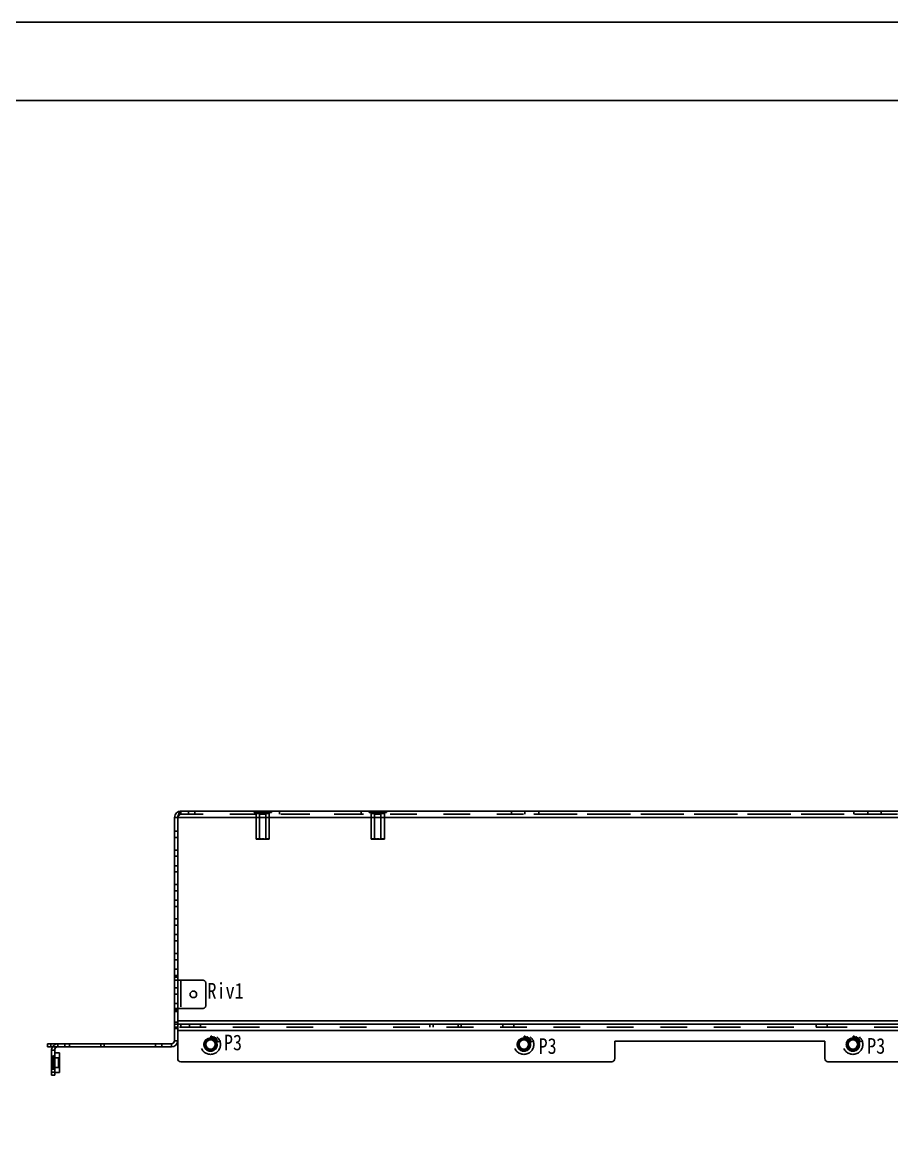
# Model space of a CAD drawing. Header units: millimetres. Extents: x 0 to 8948, y -1340 to 1100.
# Drawn here: x 2019.4 to 2296.9, y 744.9 to 1100 of the extents above; entities that cross this region are included whole.
import ezdxf

# ---------------------------------------------------------------- set-up
doc = ezdxf.new("R2010")
doc.units = ezdxf.units.MM
doc.header["$LTSCALE"] = 85.25
doc.linetypes.add('HIDDEN', pattern=[0.2, 0.1, -0.1])
doc.layers.get('0').update_dxf_attribs({"linetype": 'CONTINUOUS'})
doc.layers.add('02___PRT_ALL_AXES', color=7, linetype='CONTINUOUS')
doc.layers.add('DEFAULT_2', color=8, linetype='HIDDEN')
doc.styles.get("Standard").update_dxf_attribs({"font": 'txt', "width": 0.85})

msp = doc.modelspace()

# ---------------------------------------------------------------- linework, layer by layer
at = {"color": 7, "linetype": 'Continuous'}
for p, q in [((1723.341, 1100), (3273.341, 1100)), ((2069.039, 846.22), (2068.039, 846.22)), ((2068.039, 795.22), (2069.039, 795.22)), ((2068.039, 784.22), (2069.039, 784.22)), ((2069.039, 780.22), (2068.039, 780.22)), ((2069.039, 779.22), (2068.039, 779.22)), ((2069.039, 780.22), (2069.039, 779.331)), ((2068.039, 774.92), (2069.039, 774.92)), ((2027.539, 772.92), (2027.539, 773.92)), ((2067.039, 772.92), (2027.539, 772.92)), ((2028.539, 772.92), (2028.539, 773.92)), ((2028.789, 771.92), (2029.789, 771.92)), ((2029.789, 763.92), (2029.789, 771.92)), ((2029.789, 771.07), (2031.289, 771.07)), ((2031.289, 764.77), (2031.289, 771.07)), ((2067.039, 773.92), (2067.039, 772.92)), ((2029.789, 764.92), (2028.789, 764.92)), ((2029.789, 763.92), (2028.789, 763.92)), ((2029.789, 764.77), (2031.289, 764.77))]:
    msp.add_line(p, q, dxfattribs=at)
at = {"color": 3, "linetype": 'Continuous'}
for p, q in [((2068.039, 774.92), (2068.039, 846.22)), ((2069.039, 846.22), (2069.039, 780.22)), ((2069.039, 846.22), (2385.039, 846.22)), ((2384.039, 848.22), (2070.039, 848.22)), ((2069.039, 794.22), (2068.039, 794.22)), ((2068.039, 785.22), (2069.039, 785.22)), ((2069.039, 781.22), (2385.039, 781.22)), ((2069.039, 780.22), (2441.539, 780.22)), ((2069.039, 779.331), (2069.039, 769.22)), ((2385.039, 778.22), (2069.039, 778.22)), ((2208.539, 769.22), (2208.539, 774.82)), ((2208.539, 774.82), (2275.539, 774.82)), ((2275.539, 769.22), (2275.539, 774.82)), ((2027.539, 773.92), (2067.039, 773.92)), ((2028.789, 763.92), (2028.789, 771.92)), ((2207.539, 768.22), (2070.039, 768.22)), ((2384.039, 768.22), (2276.539, 768.22))]:
    msp.add_line(p, q, dxfattribs=at)
at = {"color": 7, "linetype": 'Continuous'}
msp.add_lwpolyline([(1748.341, 25), (3248.341, 25), (3248.341, 1075), (1748.341, 1075)], close=True, dxfattribs=at)
for centre, radius in [((2079.539, 773.72), 1.8), ((2079.539, 773.72), 1.5), ((2179.539, 773.72), 1.8), ((2179.539, 773.72), 1.5), ((2284.539, 773.72), 1.8), ((2284.539, 773.72), 1.5)]:
    msp.add_circle(centre, radius, dxfattribs=at)
at = {"color": 3, "linetype": 'Continuous'}
for centre, radius, start, end in [((2070.039, 846.22), 2, 90, 180), ((2067.039, 774.92), 1, 270, 0), ((2030.789, 771.92), 2, 149.86467, 180), ((2070.039, 769.22), 1, 180, 270), ((2207.539, 769.22), 1, 270, 0), ((2276.539, 769.22), 1, 180, 270)]:
    msp.add_arc(centre, radius, start, end, dxfattribs=at)
at = {"color": 7, "linetype": 'Continuous'}
for centre, radius, start, end in [((2070.039, 846.22), 1, 144.96851, 180), ((2067.039, 774.92), 2, 270, 0), ((2030.789, 771.92), 1, 90, 180)]:
    msp.add_arc(centre, radius, start, end, dxfattribs=at)
at = {"color": 3, "linetype": 'Continuous'}
msp.add_open_spline([(2069.039, 846.22), (2069.121, 846.476), (2069.273, 846.953), (2069.474, 847.51), (2069.652, 847.871), (2069.789, 848.089), (2069.942, 848.22), (2070.039, 848.22)], degree=3, knots=[0, 0, 0, 0, 0.3508799, 0.6538995, 0.7752095, 0.8724418, 1, 1, 1, 1], dxfattribs=at)
at = {"layer": '02___PRT_ALL_AXES', "color": 8, "linetype": 'HIDDEN'}
for p, q in [((2094.094, 847.42), (2094.094, 839.22)), ((2098.284, 847.42), (2094.094, 847.42)), ((2094.294, 847.72), (2094.294, 847.42)), ((2098.084, 847.72), (2094.294, 847.72)), ((2095.189, 848.22), (2095.189, 839.22)), ((2097.189, 848.22), (2095.189, 848.22)), ((2097.189, 847.22), (2095.189, 847.22)), ((2097.189, 848.22), (2097.189, 839.22)), ((2098.084, 847.72), (2098.084, 847.42)), ((2098.284, 847.42), (2098.284, 839.22)), ((2101.539, 848.22), (2101.539, 847.22)), ((2127.539, 848.22), (2101.539, 848.22)), ((2127.539, 847.22), (2101.539, 847.22)), ((2127.539, 848.22), (2127.539, 847.22)), ((2130.794, 847.42), (2130.794, 839.22)), ((2134.984, 847.42), (2130.794, 847.42)), ((2130.994, 847.72), (2130.994, 847.42)), ((2134.784, 847.72), (2130.994, 847.72)), ((2131.889, 848.22), (2131.889, 839.22)), ((2133.889, 848.22), (2131.889, 848.22)), ((2133.889, 847.22), (2131.889, 847.22)), ((2133.889, 848.22), (2133.889, 839.22)), ((2134.784, 847.72), (2134.784, 847.42)), ((2134.984, 847.42), (2134.984, 839.22)), ((2175.539, 848.22), (2175.539, 847.22)), ((2293.539, 848.22), (2175.539, 848.22)), ((2293.539, 847.22), (2175.539, 847.22)), ((2179.789, 848.22), (2179.789, 847.22)), ((2184.289, 848.22), (2184.289, 847.22)), ((2284.789, 848.22), (2284.789, 847.22)), ((2289.289, 848.22), (2289.289, 847.22)), ((2293.539, 848.22), (2293.539, 847.22)), ((2098.284, 839.22), (2094.094, 839.22)), ((2134.984, 839.22), (2130.794, 839.22)), ((2068.039, 774.92), (2068.039, 786.791)), ((2069.039, 786.791), (2068.039, 786.791)), ((2068.039, 784.791), (2069.039, 784.791)), ((2069.039, 774.92), (2069.039, 786.791)), ((2072.789, 780.22), (2072.789, 779.22)), ((2076.289, 780.22), (2072.789, 780.22)), ((2076.289, 779.22), (2072.789, 779.22)), ((2076.289, 780.22), (2076.289, 779.22)), ((2172.789, 780.22), (2172.789, 779.22)), ((2176.289, 780.22), (2172.789, 780.22)), ((2176.289, 779.22), (2172.789, 779.22)), ((2176.289, 780.22), (2176.289, 779.22)), ((2276.289, 780.22), (2272.789, 780.22)), ((2272.789, 780.22), (2272.789, 779.22)), ((2276.289, 779.22), (2272.789, 779.22)), ((2276.289, 780.22), (2276.289, 779.22)), ((2033.039, 772.92), (2033.039, 773.92)), ((2045.539, 773.92), (2033.039, 773.92)), ((2045.539, 772.92), (2033.039, 772.92)), ((2034.539, 773.92), (2034.539, 772.92)), ((2044.539, 773.92), (2044.539, 772.92)), ((2045.539, 773.92), (2045.539, 772.92)), ((2061.981, 772.92), (2061.981, 773.92)), ((2067.039, 773.92), (2061.981, 773.92)), ((2067.039, 772.92), (2061.981, 772.92)), ((2063.981, 773.92), (2063.981, 772.92)), ((2028.789, 770.02), (2028.789, 765.82)), ((2029.789, 770.02), (2028.789, 770.02)), ((2028.789, 767.92), (2029.789, 767.92)), ((2029.789, 770.02), (2029.789, 765.82)), ((2029.789, 765.82), (2028.789, 765.82))]:
    msp.add_line(p, q, dxfattribs=at)
at = {"layer": '02___PRT_ALL_AXES', "color": 3, "linetype": 'Continuous'}
for centre, radius in [((2074.039, 789.72), 1.05), ((2079.539, 773.72), 2.1), ((2179.539, 773.72), 2.1), ((2284.539, 773.72), 2.1)]:
    msp.add_circle(centre, radius, dxfattribs=at)
at = {"layer": 'DEFAULT_2', "color": 8, "linetype": 'HIDDEN'}
for p, q in [((2070.039, 848.22), (2070.039, 847.22)), ((2384.039, 847.22), (2070.039, 847.22)), ((2072.539, 848.22), (2072.539, 847.22)), ((2074.539, 847.22), (2074.539, 848.22)), ((2093.447, 847.72), (2093.447, 848.22)), ((2098.932, 847.72), (2093.447, 847.72)), ((2094.818, 847.72), (2094.818, 848.22)), ((2095.189, 847.22), (2095.189, 839.22)), ((2097.189, 847.22), (2097.189, 839.22)), ((2097.56, 847.72), (2097.56, 848.22)), ((2098.932, 847.72), (2098.932, 848.22)), ((2130.147, 847.72), (2130.147, 848.22)), ((2135.632, 847.72), (2130.147, 847.72)), ((2131.518, 847.72), (2131.518, 848.22)), ((2131.889, 847.22), (2131.889, 839.22)), ((2133.889, 847.22), (2133.889, 839.22)), ((2134.26, 847.72), (2134.26, 848.22)), ((2135.632, 847.72), (2135.632, 848.22)), ((2069.039, 841.791), (2068.039, 841.791)), ((2068.039, 839.791), (2069.039, 839.791)), ((2094.222, 839.32), (2094.222, 839.22)), ((2095.56, 839.32), (2094.222, 839.32)), ((2094.27, 839.32), (2094.27, 839.22)), ((2094.27, 839.22), (2095.56, 839.22)), ((2094.405, 839.32), (2094.405, 839.22)), ((2094.499, 839.32), (2094.499, 839.22)), ((2094.539, 839.22), (2094.539, 839.32)), ((2094.688, 839.32), (2094.688, 839.22)), ((2094.78, 839.32), (2094.78, 839.22)), ((2094.895, 839.22), (2094.895, 839.32)), ((2095.002, 839.22), (2095.002, 839.32)), ((2095.106, 839.22), (2095.106, 839.32)), ((2095.313, 839.22), (2095.313, 839.32)), ((2095.455, 839.22), (2095.455, 839.32)), ((2095.56, 839.22), (2095.56, 839.32)), ((2095.758, 839.32), (2095.758, 839.22)), ((2096.528, 839.32), (2095.758, 839.32)), ((2095.76, 839.22), (2095.76, 839.32)), ((2095.799, 839.22), (2095.799, 839.32)), ((2095.799, 839.22), (2096.528, 839.22)), ((2095.822, 839.22), (2095.822, 839.32)), ((2095.903, 839.22), (2095.903, 839.32)), ((2095.908, 839.22), (2095.908, 839.32)), ((2095.927, 839.22), (2095.927, 839.32)), ((2095.946, 839.22), (2095.946, 839.32)), ((2095.992, 839.22), (2095.992, 839.32)), ((2096.01, 839.22), (2096.01, 839.32)), ((2096.115, 839.22), (2096.115, 839.32)), ((2096.138, 839.22), (2096.138, 839.32)), ((2096.198, 839.22), (2096.198, 839.32)), ((2096.222, 839.22), (2096.222, 839.32)), ((2096.302, 839.22), (2096.302, 839.32)), ((2096.346, 839.22), (2096.346, 839.32)), ((2096.358, 839.22), (2096.358, 839.32)), ((2096.363, 839.22), (2096.363, 839.32)), ((2096.402, 839.22), (2096.402, 839.32)), ((2096.403, 839.22), (2096.403, 839.32)), ((2096.428, 839.22), (2096.428, 839.32)), ((2096.46, 839.22), (2096.46, 839.32)), ((2096.503, 839.22), (2096.503, 839.32)), ((2096.508, 839.32), (2096.508, 839.22)), ((2096.509, 839.22), (2096.509, 839.32)), ((2096.51, 839.22), (2096.51, 839.32)), ((2096.527, 839.22), (2096.527, 839.32)), ((2096.528, 839.22), (2096.528, 839.32)), ((2096.9, 839.22), (2096.9, 839.32)), ((2098.192, 839.32), (2096.9, 839.32)), ((2096.9, 839.22), (2098.147, 839.22)), ((2096.905, 839.22), (2096.905, 839.32)), ((2096.965, 839.22), (2096.965, 839.32)), ((2096.998, 839.22), (2096.998, 839.32)), ((2097.049, 839.22), (2097.049, 839.32)), ((2097.051, 839.22), (2097.051, 839.32)), ((2097.076, 839.22), (2097.076, 839.32)), ((2097.078, 839.22), (2097.078, 839.32)), ((2097.085, 839.22), (2097.085, 839.32)), ((2097.101, 839.22), (2097.101, 839.32)), ((2097.108, 839.22), (2097.108, 839.32)), ((2097.11, 839.22), (2097.11, 839.32)), ((2097.135, 839.22), (2097.135, 839.32)), ((2097.137, 839.22), (2097.137, 839.32)), ((2097.185, 839.22), (2097.185, 839.32)), ((2097.187, 839.22), (2097.187, 839.32)), ((2097.2, 839.22), (2097.2, 839.32)), ((2097.21, 839.22), (2097.21, 839.32)), ((2097.221, 839.22), (2097.221, 839.32)), ((2097.235, 839.22), (2097.235, 839.32)), ((2097.269, 839.22), (2097.269, 839.32)), ((2097.281, 839.22), (2097.281, 839.32)), ((2097.286, 839.22), (2097.286, 839.32)), ((2097.29, 839.22), (2097.29, 839.32)), ((2097.292, 839.22), (2097.292, 839.32)), ((2097.293, 839.22), (2097.293, 839.32)), ((2097.311, 839.22), (2097.311, 839.32)), ((2097.342, 839.22), (2097.342, 839.32)), ((2097.355, 839.22), (2097.355, 839.32)), ((2097.357, 839.22), (2097.357, 839.32)), ((2097.383, 839.22), (2097.383, 839.32)), ((2097.385, 839.22), (2097.385, 839.32)), ((2097.41, 839.22), (2097.41, 839.32)), ((2097.435, 839.22), (2097.435, 839.32)), ((2097.444, 839.22), (2097.444, 839.32)), ((2097.45, 839.22), (2097.45, 839.32)), ((2097.486, 839.22), (2097.486, 839.32)), ((2097.517, 839.22), (2097.517, 839.32)), ((2097.518, 839.22), (2097.518, 839.32)), ((2097.55, 839.22), (2097.55, 839.32)), ((2097.585, 839.22), (2097.585, 839.32)), ((2097.592, 839.22), (2097.592, 839.32)), ((2097.6, 839.22), (2097.6, 839.32)), ((2097.625, 839.22), (2097.625, 839.32)), ((2097.651, 839.22), (2097.651, 839.32)), ((2097.653, 839.22), (2097.653, 839.32)), ((2097.678, 839.22), (2097.678, 839.32)), ((2097.694, 839.22), (2097.694, 839.32)), ((2097.725, 839.22), (2097.725, 839.32)), ((2097.743, 839.22), (2097.743, 839.32)), ((2097.744, 839.22), (2097.744, 839.32)), ((2097.746, 839.22), (2097.746, 839.32)), ((2097.747, 839.22), (2097.747, 839.32)), ((2097.801, 839.22), (2097.801, 839.32)), ((2097.813, 839.22), (2097.813, 839.32)), ((2097.83, 839.22), (2097.83, 839.32)), ((2097.836, 839.22), (2097.836, 839.32)), ((2097.851, 839.22), (2097.851, 839.32)), ((2097.853, 839.22), (2097.853, 839.32)), ((2097.865, 839.22), (2097.865, 839.32)), ((2097.888, 839.22), (2097.888, 839.32)), ((2097.897, 839.22), (2097.897, 839.32)), ((2097.939, 839.22), (2097.939, 839.32)), ((2097.966, 839.22), (2097.966, 839.32)), ((2097.998, 839.22), (2097.998, 839.32)), ((2098, 839.22), (2098, 839.32)), ((2098.019, 839.22), (2098.019, 839.32)), ((2098.021, 839.22), (2098.021, 839.32)), ((2098.041, 839.22), (2098.041, 839.32)), ((2098.065, 839.22), (2098.065, 839.32)), ((2098.083, 839.22), (2098.083, 839.32)), ((2098.084, 839.22), (2098.084, 839.32)), ((2098.094, 839.22), (2098.094, 839.32)), ((2098.107, 839.22), (2098.107, 839.32)), ((2098.147, 839.32), (2098.147, 839.22)), ((2098.166, 839.22), (2098.166, 839.32)), ((2098.177, 839.32), (2098.177, 839.22)), ((2098.177, 839.22), (2098.192, 839.22)), ((2098.192, 839.22), (2098.192, 839.32)), ((2130.922, 839.32), (2130.922, 839.22)), ((2132.26, 839.32), (2130.922, 839.32)), ((2130.97, 839.32), (2130.97, 839.22)), ((2130.97, 839.22), (2132.26, 839.22)), ((2131.105, 839.32), (2131.105, 839.22)), ((2131.199, 839.32), (2131.199, 839.22)), ((2131.239, 839.22), (2131.239, 839.32)), ((2131.388, 839.32), (2131.388, 839.22)), ((2131.48, 839.32), (2131.48, 839.22)), ((2131.595, 839.22), (2131.595, 839.32)), ((2131.702, 839.22), (2131.702, 839.32)), ((2131.806, 839.22), (2131.806, 839.32)), ((2132.013, 839.22), (2132.013, 839.32)), ((2132.155, 839.22), (2132.155, 839.32)), ((2132.26, 839.22), (2132.26, 839.32)), ((2132.458, 839.32), (2132.458, 839.22)), ((2133.228, 839.32), (2132.458, 839.32)), ((2132.46, 839.22), (2132.46, 839.32)), ((2132.499, 839.22), (2132.499, 839.32)), ((2132.499, 839.22), (2133.228, 839.22)), ((2132.522, 839.22), (2132.522, 839.32)), ((2132.603, 839.22), (2132.603, 839.32)), ((2132.608, 839.22), (2132.608, 839.32)), ((2132.627, 839.22), (2132.627, 839.32)), ((2132.646, 839.22), (2132.646, 839.32)), ((2132.692, 839.22), (2132.692, 839.32)), ((2132.71, 839.22), (2132.71, 839.32)), ((2132.815, 839.22), (2132.815, 839.32)), ((2132.838, 839.22), (2132.838, 839.32)), ((2132.898, 839.22), (2132.898, 839.32)), ((2132.922, 839.22), (2132.922, 839.32)), ((2133.002, 839.22), (2133.002, 839.32)), ((2133.046, 839.22), (2133.046, 839.32)), ((2133.058, 839.22), (2133.058, 839.32)), ((2133.063, 839.22), (2133.063, 839.32)), ((2133.102, 839.22), (2133.102, 839.32)), ((2133.103, 839.22), (2133.103, 839.32)), ((2133.128, 839.22), (2133.128, 839.32)), ((2133.16, 839.22), (2133.16, 839.32)), ((2133.203, 839.22), (2133.203, 839.32)), ((2133.208, 839.32), (2133.208, 839.22)), ((2133.209, 839.22), (2133.209, 839.32)), ((2133.21, 839.22), (2133.21, 839.32)), ((2133.227, 839.22), (2133.227, 839.32)), ((2133.228, 839.22), (2133.228, 839.32)), ((2133.6, 839.22), (2133.6, 839.32)), ((2134.892, 839.32), (2133.6, 839.32)), ((2133.6, 839.22), (2134.847, 839.22)), ((2133.605, 839.22), (2133.605, 839.32)), ((2133.665, 839.22), (2133.665, 839.32)), ((2133.698, 839.22), (2133.698, 839.32)), ((2133.749, 839.22), (2133.749, 839.32)), ((2133.751, 839.22), (2133.751, 839.32)), ((2133.776, 839.22), (2133.776, 839.32)), ((2133.778, 839.22), (2133.778, 839.32)), ((2133.785, 839.22), (2133.785, 839.32)), ((2133.801, 839.22), (2133.801, 839.32)), ((2133.808, 839.22), (2133.808, 839.32)), ((2133.81, 839.22), (2133.81, 839.32)), ((2133.835, 839.22), (2133.835, 839.32)), ((2133.837, 839.22), (2133.837, 839.32)), ((2133.885, 839.22), (2133.885, 839.32)), ((2133.887, 839.22), (2133.887, 839.32)), ((2133.9, 839.22), (2133.9, 839.32)), ((2133.91, 839.22), (2133.91, 839.32)), ((2133.921, 839.22), (2133.921, 839.32)), ((2133.935, 839.22), (2133.935, 839.32)), ((2133.969, 839.22), (2133.969, 839.32)), ((2133.981, 839.22), (2133.981, 839.32)), ((2133.986, 839.22), (2133.986, 839.32)), ((2133.99, 839.22), (2133.99, 839.32)), ((2133.992, 839.22), (2133.992, 839.32)), ((2133.993, 839.22), (2133.993, 839.32)), ((2134.011, 839.22), (2134.011, 839.32)), ((2134.042, 839.22), (2134.042, 839.32)), ((2134.055, 839.22), (2134.055, 839.32)), ((2134.057, 839.22), (2134.057, 839.32)), ((2134.083, 839.22), (2134.083, 839.32)), ((2134.085, 839.22), (2134.085, 839.32)), ((2134.11, 839.22), (2134.11, 839.32)), ((2134.135, 839.22), (2134.135, 839.32)), ((2134.144, 839.22), (2134.144, 839.32)), ((2134.15, 839.22), (2134.15, 839.32)), ((2134.186, 839.22), (2134.186, 839.32)), ((2134.217, 839.22), (2134.217, 839.32)), ((2134.218, 839.22), (2134.218, 839.32)), ((2134.25, 839.22), (2134.25, 839.32)), ((2134.285, 839.22), (2134.285, 839.32)), ((2134.292, 839.22), (2134.292, 839.32)), ((2134.3, 839.22), (2134.3, 839.32)), ((2134.325, 839.22), (2134.325, 839.32)), ((2134.351, 839.22), (2134.351, 839.32)), ((2134.353, 839.22), (2134.353, 839.32)), ((2134.378, 839.22), (2134.378, 839.32)), ((2134.394, 839.22), (2134.394, 839.32)), ((2134.425, 839.22), (2134.425, 839.32)), ((2134.443, 839.22), (2134.443, 839.32)), ((2134.444, 839.22), (2134.444, 839.32)), ((2134.446, 839.22), (2134.446, 839.32)), ((2134.447, 839.22), (2134.447, 839.32)), ((2134.501, 839.22), (2134.501, 839.32)), ((2134.513, 839.22), (2134.513, 839.32)), ((2134.53, 839.22), (2134.53, 839.32)), ((2134.536, 839.22), (2134.536, 839.32)), ((2134.551, 839.22), (2134.551, 839.32)), ((2134.553, 839.22), (2134.553, 839.32)), ((2134.565, 839.22), (2134.565, 839.32)), ((2134.588, 839.22), (2134.588, 839.32)), ((2134.597, 839.22), (2134.597, 839.32)), ((2134.639, 839.22), (2134.639, 839.32)), ((2134.666, 839.22), (2134.666, 839.32)), ((2134.698, 839.22), (2134.698, 839.32)), ((2134.7, 839.22), (2134.7, 839.32)), ((2134.719, 839.22), (2134.719, 839.32)), ((2134.721, 839.22), (2134.721, 839.32)), ((2134.741, 839.22), (2134.741, 839.32)), ((2134.765, 839.22), (2134.765, 839.32)), ((2134.783, 839.22), (2134.783, 839.32)), ((2134.784, 839.22), (2134.784, 839.32)), ((2134.794, 839.22), (2134.794, 839.32)), ((2134.807, 839.22), (2134.807, 839.32)), ((2134.847, 839.32), (2134.847, 839.22)), ((2134.866, 839.22), (2134.866, 839.32)), ((2134.877, 839.32), (2134.877, 839.22)), ((2134.877, 839.22), (2134.892, 839.22)), ((2134.892, 839.22), (2134.892, 839.32)), ((2068.039, 835.791), (2069.039, 835.791)), ((2069.039, 833.791), (2068.039, 833.791)), ((2069.039, 830.791), (2068.039, 830.791)), ((2068.039, 828.791), (2069.039, 828.791)), ((2068.039, 824.791), (2069.039, 824.791)), ((2069.039, 822.791), (2068.039, 822.791)), ((2069.039, 819.791), (2068.039, 819.791)), ((2068.039, 817.791), (2069.039, 817.791)), ((2068.039, 813.791), (2069.039, 813.791)), ((2069.039, 811.791), (2068.039, 811.791)), ((2069.039, 808.791), (2068.039, 808.791)), ((2068.039, 806.791), (2069.039, 806.791)), ((2068.039, 802.791), (2069.039, 802.791)), ((2069.039, 800.791), (2068.039, 800.791)), ((2069.039, 797.791), (2068.039, 797.791)), ((2068.039, 795.791), (2069.039, 795.791)), ((2069.039, 794.22), (2077.039, 794.22)), ((2070.039, 794.22), (2070.039, 785.22)), ((2078.039, 793.22), (2078.039, 786.22)), ((2068.039, 791.791), (2069.039, 791.791)), ((2069.039, 789.791), (2068.039, 789.791)), ((2069.039, 786.791), (2068.039, 786.791)), ((2068.039, 784.791), (2069.039, 784.791)), ((2069.039, 785.22), (2077.039, 785.22)), ((2068.039, 780.791), (2069.039, 780.791)), ((2069.039, 778.791), (2068.039, 778.791)), ((2385.039, 779.22), (2069.039, 779.22)), ((2070.039, 780.22), (2070.039, 779.22)), ((2149.539, 779.22), (2149.539, 780.22)), ((2150.539, 780.22), (2150.539, 779.22)), ((2158.539, 780.22), (2158.539, 779.22)), ((2159.539, 779.22), (2159.539, 780.22)), ((2079.635, 776.322), (2079.631, 776.186)), ((2079.631, 776.186), (2079.644, 776.185)), ((2079.909, 775.885), (2079.898, 775.886)), ((2079.902, 775.781), (2079.909, 775.885)), ((2080.135, 776.118), (2080.124, 776.08)), ((2080.124, 776.08), (2080.33, 776.017)), ((2080.341, 776.055), (2080.135, 776.118)), ((2080.302, 775.676), (2080.294, 775.664)), ((2080.378, 775.642), (2080.302, 775.676)), ((2080.33, 776.017), (2080.341, 776.055)), ((2080.625, 776.053), (2080.378, 775.642)), ((2080.406, 775.638), (2080.648, 776.039)), ((2080.893, 775.978), (2080.406, 775.638)), ((2080.441, 775.575), (2080.846, 775.857)), ((2080.577, 776.163), (2080.569, 776.15)), ((2080.569, 776.15), (2080.608, 776.117)), ((2080.695, 776.064), (2080.771, 776.029)), ((2080.771, 776.029), (2080.779, 776.041)), ((2080.846, 775.857), (2080.771, 775.376)), ((2080.808, 775.441), (2080.893, 775.978)), ((2081.027, 775.805), (2080.808, 775.441)), ((2080.87, 775.41), (2081.083, 775.763)), ((2080.925, 775.301), (2080.882, 775.34)), ((2080.917, 775.288), (2080.925, 775.301)), ((2080.991, 775.913), (2080.984, 775.901)), ((2080.984, 775.901), (2081.025, 775.863)), ((2081.07, 775.279), (2081.052, 775.285)), ((2081.132, 775.793), (2081.206, 775.767)), ((2081.206, 775.767), (2081.214, 775.779)), ((2081.248, 775.336), (2081.229, 775.332)), ((2081.345, 775.584), (2081.339, 775.567)), ((2081.439, 774.484), (2081.451, 774.456)), ((2081.451, 774.456), (2081.933, 774.656)), ((2081.91, 774.712), (2081.495, 774.54)), ((2081.495, 774.54), (2081.518, 774.666)), ((2081.518, 774.666), (2081.497, 774.671)), ((2081.572, 775.122), (2081.539, 775.101)), ((2081.539, 775.101), (2081.653, 774.918)), ((2081.686, 774.939), (2081.572, 775.122)), ((2081.653, 774.918), (2081.686, 774.939)), ((2081.933, 774.807), (2081.92, 774.802)), ((2081.92, 774.802), (2081.93, 774.755)), ((2081.979, 774.641), (2082.001, 774.605)), ((2082.001, 774.605), (2082.015, 774.611)), ((2179.635, 776.322), (2179.631, 776.186)), ((2179.631, 776.186), (2179.644, 776.185)), ((2179.909, 775.885), (2179.898, 775.886)), ((2179.902, 775.781), (2179.909, 775.885)), ((2180.135, 776.118), (2180.124, 776.08)), ((2180.124, 776.08), (2180.33, 776.017)), ((2180.341, 776.055), (2180.135, 776.118)), ((2180.302, 775.676), (2180.294, 775.664)), ((2180.378, 775.642), (2180.302, 775.676)), ((2180.33, 776.017), (2180.341, 776.055)), ((2180.625, 776.053), (2180.378, 775.642)), ((2180.406, 775.638), (2180.648, 776.039)), ((2180.893, 775.978), (2180.406, 775.638)), ((2180.441, 775.575), (2180.846, 775.857)), ((2180.577, 776.163), (2180.569, 776.15)), ((2180.569, 776.15), (2180.608, 776.117)), ((2180.695, 776.064), (2180.771, 776.029)), ((2180.771, 776.029), (2180.779, 776.041)), ((2180.846, 775.857), (2180.771, 775.376)), ((2180.808, 775.441), (2180.893, 775.978)), ((2181.027, 775.805), (2180.808, 775.441)), ((2180.87, 775.41), (2181.083, 775.763)), ((2180.925, 775.301), (2180.882, 775.34)), ((2180.917, 775.288), (2180.925, 775.301)), ((2180.991, 775.913), (2180.984, 775.901)), ((2180.984, 775.901), (2181.025, 775.863)), ((2181.07, 775.279), (2181.052, 775.285)), ((2181.132, 775.793), (2181.206, 775.767)), ((2181.206, 775.767), (2181.214, 775.779)), ((2181.248, 775.336), (2181.229, 775.332)), ((2181.345, 775.584), (2181.339, 775.567)), ((2181.439, 774.484), (2181.451, 774.456)), ((2181.451, 774.456), (2181.933, 774.656)), ((2181.91, 774.712), (2181.495, 774.54)), ((2181.495, 774.54), (2181.518, 774.666)), ((2181.518, 774.666), (2181.497, 774.671)), ((2181.572, 775.122), (2181.539, 775.101)), ((2181.539, 775.101), (2181.653, 774.918)), ((2181.686, 774.939), (2181.572, 775.122)), ((2181.653, 774.918), (2181.686, 774.939)), ((2181.933, 774.807), (2181.92, 774.802)), ((2181.92, 774.802), (2181.93, 774.755)), ((2181.979, 774.641), (2182.001, 774.605)), ((2182.001, 774.605), (2182.015, 774.611)), ((2284.635, 776.322), (2284.631, 776.186)), ((2284.631, 776.186), (2284.644, 776.185)), ((2284.909, 775.885), (2284.898, 775.886)), ((2284.902, 775.781), (2284.909, 775.885)), ((2285.135, 776.118), (2285.124, 776.08)), ((2285.124, 776.08), (2285.33, 776.017)), ((2285.341, 776.055), (2285.135, 776.118)), ((2285.302, 775.676), (2285.294, 775.664)), ((2285.378, 775.642), (2285.302, 775.676)), ((2285.33, 776.017), (2285.341, 776.055)), ((2285.625, 776.053), (2285.378, 775.642)), ((2285.406, 775.638), (2285.648, 776.039)), ((2285.893, 775.978), (2285.406, 775.638)), ((2285.441, 775.575), (2285.846, 775.857)), ((2285.577, 776.163), (2285.569, 776.15)), ((2285.569, 776.15), (2285.608, 776.117)), ((2285.695, 776.064), (2285.771, 776.029)), ((2285.771, 776.029), (2285.779, 776.041)), ((2285.846, 775.857), (2285.771, 775.376)), ((2285.808, 775.441), (2285.893, 775.978)), ((2286.027, 775.805), (2285.808, 775.441)), ((2285.87, 775.41), (2286.083, 775.763)), ((2285.925, 775.301), (2285.882, 775.34)), ((2285.917, 775.288), (2285.925, 775.301)), ((2285.991, 775.913), (2285.984, 775.901)), ((2285.984, 775.901), (2286.025, 775.863)), ((2286.07, 775.279), (2286.052, 775.285)), ((2286.132, 775.793), (2286.206, 775.767)), ((2286.206, 775.767), (2286.214, 775.779)), ((2286.248, 775.336), (2286.229, 775.332)), ((2286.345, 775.584), (2286.339, 775.567)), ((2286.439, 774.484), (2286.451, 774.456)), ((2286.451, 774.456), (2286.933, 774.656)), ((2286.91, 774.712), (2286.495, 774.54)), ((2286.495, 774.54), (2286.518, 774.666)), ((2286.518, 774.666), (2286.497, 774.671)), ((2286.572, 775.122), (2286.539, 775.101)), ((2286.539, 775.101), (2286.653, 774.918)), ((2286.686, 774.939), (2286.572, 775.122)), ((2286.653, 774.918), (2286.686, 774.939)), ((2286.933, 774.807), (2286.92, 774.802)), ((2286.92, 774.802), (2286.93, 774.755)), ((2286.979, 774.641), (2287.001, 774.605)), ((2287.001, 774.605), (2287.015, 774.611)), ((2030.789, 773.92), (2030.789, 772.92)), ((2031.269, 769.118), (2031.269, 770.549)), ((2031.289, 770.549), (2031.269, 770.549)), ((2061.981, 772.92), (2061.981, 773.92)), ((2063.981, 773.92), (2063.981, 772.92)), ((2028.819, 770.045), (2028.819, 765.795)), ((2028.819, 770.045), (2028.919, 770.045)), ((2028.819, 769.72), (2029.119, 769.42)), ((2028.919, 770.045), (2028.919, 765.795)), ((2028.919, 770.045), (2029.409, 769.82)), ((2029.119, 769.42), (2029.119, 766.42)), ((2030.989, 769.42), (2029.119, 769.42)), ((2029.409, 770.045), (2029.409, 765.795)), ((2029.409, 770.045), (2029.789, 770.045)), ((2030.989, 769.42), (2031.289, 769.72)), ((2030.989, 769.42), (2030.989, 766.42)), ((2031.269, 770.547), (2031.289, 770.547)), ((2031.269, 770.521), (2031.289, 770.521)), ((2031.289, 770.521), (2031.269, 770.521)), ((2031.269, 770.489), (2031.289, 770.489)), ((2031.269, 770.485), (2031.289, 770.485)), ((2031.269, 770.48), (2031.289, 770.48)), ((2031.269, 770.399), (2031.289, 770.399)), ((2031.269, 770.386), (2031.289, 770.386)), ((2031.269, 770.385), (2031.289, 770.385)), ((2031.289, 770.363), (2031.269, 770.363)), ((2031.269, 770.356), (2031.289, 770.356)), ((2031.269, 770.35), (2031.289, 770.35)), ((2031.269, 770.336), (2031.289, 770.336)), ((2031.269, 770.318), (2031.289, 770.318)), ((2031.269, 770.317), (2031.289, 770.317)), ((2031.269, 770.3), (2031.289, 770.3)), ((2031.269, 770.284), (2031.289, 770.284)), ((2031.269, 770.283), (2031.289, 770.283)), ((2031.269, 770.28), (2031.289, 770.28)), ((2031.289, 770.267), (2031.269, 770.267)), ((2031.289, 770.264), (2031.269, 770.264)), ((2031.269, 770.262), (2031.289, 770.262)), ((2031.269, 770.255), (2031.289, 770.255)), ((2031.289, 770.253), (2031.269, 770.253)), ((2031.269, 770.241), (2031.289, 770.241)), ((2031.269, 770.239), (2031.289, 770.239)), ((2031.269, 770.229), (2031.289, 770.229)), ((2031.269, 770.217), (2031.289, 770.217)), ((2031.269, 770.21), (2031.289, 770.21)), ((2031.269, 770.197), (2031.289, 770.197)), ((2031.269, 770.178), (2031.289, 770.178)), ((2031.269, 770.14), (2031.289, 770.14)), ((2031.269, 770.122), (2031.289, 770.122)), ((2031.289, 770.113), (2031.269, 770.113)), ((2031.269, 770.101), (2031.289, 770.101)), ((2031.269, 770.088), (2031.289, 770.088)), ((2031.269, 770.086), (2031.289, 770.086)), ((2031.269, 770.085), (2031.289, 770.085)), ((2031.269, 770.063), (2031.289, 770.063)), ((2031.269, 770.057), (2031.289, 770.057)), ((2031.269, 770.044), (2031.289, 770.044)), ((2031.269, 770.038), (2031.289, 770.038)), ((2031.269, 770.018), (2031.289, 770.018)), ((2031.269, 770.011), (2031.289, 770.011)), ((2031.289, 770.005), (2031.269, 770.005)), ((2031.289, 769.996), (2031.269, 769.996)), ((2031.269, 769.994), (2031.289, 769.994)), ((2031.289, 769.993), (2031.269, 769.993)), ((2031.289, 769.981), (2031.269, 769.981)), ((2031.269, 769.98), (2031.289, 769.98)), ((2031.269, 769.979), (2031.289, 769.979)), ((2031.269, 769.967), (2031.289, 769.967)), ((2031.269, 769.963), (2031.289, 769.963)), ((2031.269, 769.955), (2031.289, 769.955)), ((2031.269, 769.954), (2031.289, 769.954)), ((2031.269, 769.876), (2031.289, 769.876)), ((2031.269, 769.864), (2031.289, 769.864)), ((2031.269, 769.842), (2031.289, 769.842)), ((2031.269, 769.838), (2031.289, 769.838)), ((2031.269, 769.821), (2031.289, 769.821)), ((2031.289, 769.791), (2031.269, 769.791)), ((2031.289, 769.784), (2031.269, 769.784)), ((2031.269, 769.783), (2031.289, 769.783)), ((2031.289, 769.775), (2031.269, 769.775)), ((2031.269, 769.767), (2031.289, 769.767)), ((2031.269, 769.748), (2031.289, 769.748)), ((2031.269, 769.732), (2031.289, 769.732)), ((2031.269, 769.723), (2031.289, 769.723)), ((2031.269, 769.694), (2031.289, 769.694)), ((2031.269, 769.641), (2031.289, 769.641)), ((2031.289, 769.61), (2031.269, 769.61)), ((2031.269, 769.589), (2031.289, 769.589)), ((2031.269, 769.576), (2031.289, 769.576)), ((2031.269, 769.573), (2031.289, 769.573)), ((2031.269, 769.563), (2031.289, 769.563)), ((2031.269, 769.54), (2031.289, 769.54)), ((2031.289, 769.536), (2031.269, 769.536)), ((2031.269, 769.533), (2031.289, 769.533)), ((2031.269, 769.532), (2031.289, 769.532)), ((2031.269, 769.501), (2031.289, 769.501)), ((2031.289, 769.488), (2031.269, 769.488)), ((2031.269, 769.485), (2031.289, 769.485)), ((2031.269, 769.481), (2031.289, 769.481)), ((2031.289, 769.479), (2031.269, 769.479)), ((2031.269, 769.464), (2031.289, 769.464)), ((2031.269, 769.437), (2031.289, 769.437)), ((2031.269, 769.436), (2031.289, 769.436)), ((2031.269, 769.424), (2031.289, 769.424)), ((2031.269, 769.417), (2031.289, 769.417)), ((2031.269, 769.399), (2031.289, 769.399)), ((2031.269, 769.375), (2031.289, 769.375)), ((2031.269, 769.372), (2031.289, 769.372)), ((2031.269, 769.332), (2031.289, 769.332)), ((2031.269, 769.323), (2031.289, 769.323)), ((2031.269, 769.322), (2031.289, 769.322)), ((2031.269, 769.302), (2031.289, 769.302)), ((2031.269, 769.302), (2031.289, 769.302)), ((2031.269, 769.301), (2031.289, 769.301)), ((2031.269, 769.285), (2031.289, 769.285)), ((2031.269, 769.259), (2031.289, 769.259)), ((2031.269, 769.242), (2031.289, 769.242)), ((2031.269, 769.24), (2031.289, 769.24)), ((2031.269, 769.139), (2031.289, 769.139)), ((2031.269, 769.118), (2031.289, 769.118)), ((2031.269, 768.656), (2031.269, 769.007)), ((2031.289, 769.007), (2031.269, 769.007)), ((2031.269, 769.002), (2031.289, 769.002)), ((2031.269, 768.955), (2031.289, 768.955)), ((2031.289, 768.912), (2031.269, 768.912)), ((2031.269, 768.908), (2031.289, 768.908)), ((2031.269, 768.871), (2031.289, 768.871)), ((2031.269, 768.866), (2031.289, 768.866)), ((2031.289, 768.86), (2031.269, 768.86)), ((2031.269, 768.856), (2031.289, 768.856)), ((2031.289, 768.841), (2031.269, 768.841)), ((2031.269, 768.811), (2031.289, 768.811)), ((2031.269, 768.805), (2031.289, 768.805)), ((2031.269, 768.74), (2031.289, 768.74)), ((2031.289, 768.684), (2031.269, 768.684)), ((2031.269, 768.656), (2031.289, 768.656)), ((2029.119, 766.42), (2028.819, 766.12)), ((2028.819, 765.795), (2028.919, 765.795)), ((2029.409, 766.02), (2028.919, 765.795)), ((2030.989, 766.42), (2029.119, 766.42)), ((2029.409, 765.795), (2029.789, 765.795)), ((2030.989, 766.42), (2031.289, 766.12))]:
    msp.add_line(p, q, dxfattribs=at)
for centre, radius in [((2079.539, 773.72), 3.15), ((2079.539, 773.72), 2.125), ((2079.539, 773.72), 1.9), ((2179.539, 773.72), 3.15), ((2179.539, 773.72), 2.125), ((2179.539, 773.72), 1.9), ((2284.539, 773.72), 3.15), ((2284.539, 773.72), 2.125), ((2284.539, 773.72), 1.9)]:
    msp.add_circle(centre, radius, dxfattribs=at)
for centre, radius, start, end in [((2070.039, 846.22), 1, 90, 144.96851), ((2077.039, 793.22), 1, 0, 90), ((2077.039, 786.22), 1, 270, 0), ((2080.106, 774.102), 1.438, 58.91018, 62.46337), ((2180.106, 774.102), 1.438, 58.91018, 62.46337), ((2285.106, 774.102), 1.438, 58.91018, 62.46337), ((2030.789, 771.92), 2, 90, 149.86467)]:
    msp.add_arc(centre, radius, start, end, dxfattribs=at)
for points, knots in [([(2069.039, 846.22), (2069.121, 846.349), (2069.278, 846.595), (2069.554, 846.974), (2069.846, 847.22), (2070.039, 847.22)], [0, 0, 0, 0, 0.3160847, 0.5993038, 1, 1, 1, 1]), ([(2069.039, 846.22), (2069.085, 846.365), (2069.146, 846.557), (2069.209, 846.748), (2069.225, 846.795)], [0, 0, 0, 0, 0.7542195, 1, 1, 1, 1]), ([(2069.225, 846.795), (2069.289, 846.987), (2069.41, 847.336), (2069.578, 847.738), (2069.724, 847.987), (2069.841, 848.14), (2069.963, 848.22), (2070.039, 848.22)], [0, 0, 0, 0, 0.3589749, 0.6541251, 0.7708923, 0.8657456, 1, 1, 1, 1])]:
    msp.add_open_spline(points, degree=3, knots=knots, dxfattribs=at)
for points in [[(2079.603, 775.922), (2079.599, 775.879), (2079.611, 775.842), (2079.642, 775.811)], [(2079.65, 776.01), (2079.622, 775.986), (2079.607, 775.956), (2079.603, 775.922)], [(2079.8, 776.347), (2079.741, 776.353), (2079.686, 776.345), (2079.635, 776.322)], [(2079.642, 775.811), (2079.671, 775.78), (2079.713, 775.761), (2079.767, 775.755)], [(2079.644, 776.185), (2079.654, 776.229), (2079.676, 776.263), (2079.71, 776.289)], [(2079.676, 775.818), (2079.656, 775.84), (2079.647, 775.862), (2079.65, 775.888)], [(2079.791, 776.084), (2079.724, 776.058), (2079.678, 776.034), (2079.65, 776.01)], [(2079.65, 775.888), (2079.652, 775.908), (2079.662, 775.926), (2079.682, 775.94)], [(2079.755, 775.781), (2079.722, 775.785), (2079.695, 775.798), (2079.676, 775.818)], [(2079.682, 775.94), (2079.702, 775.955), (2079.742, 775.974), (2079.801, 775.997)], [(2079.71, 776.289), (2079.743, 776.315), (2079.778, 776.325), (2079.816, 776.321)], [(2079.898, 775.886), (2079.871, 775.809), (2079.824, 775.774), (2079.755, 775.781)], [(2079.767, 775.755), (2079.819, 775.75), (2079.865, 775.759), (2079.902, 775.781)], [(2079.894, 776.136), (2079.872, 776.12), (2079.839, 776.102), (2079.791, 776.084)], [(2079.942, 776.285), (2079.91, 776.32), (2079.863, 776.34), (2079.8, 776.347)], [(2079.801, 775.997), (2079.861, 776.021), (2079.905, 776.042), (2079.933, 776.062)], [(2079.816, 776.321), (2079.852, 776.317), (2079.88, 776.304), (2079.903, 776.28)], [(2079.931, 776.199), (2079.929, 776.173), (2079.916, 776.152), (2079.894, 776.136)], [(2079.903, 776.28), (2079.925, 776.256), (2079.935, 776.229), (2079.931, 776.199)], [(2079.933, 776.062), (2079.961, 776.081), (2079.978, 776.113), (2079.982, 776.156)], [(2079.982, 776.156), (2079.988, 776.207), (2079.974, 776.251), (2079.942, 776.285)], [(2080.294, 775.664), (2080.304, 775.66), (2080.329, 775.646), (2080.37, 775.621)], [(2080.37, 775.621), (2080.405, 775.6), (2080.428, 775.585), (2080.441, 775.575)], [(2080.677, 776.1), (2080.65, 776.116), (2080.617, 776.137), (2080.577, 776.163)], [(2080.608, 776.117), (2080.625, 776.102), (2080.634, 776.09), (2080.635, 776.083)], [(2080.635, 776.083), (2080.636, 776.076), (2080.633, 776.066), (2080.625, 776.053)], [(2080.648, 776.039), (2080.663, 776.064), (2080.678, 776.072), (2080.695, 776.064)], [(2080.779, 776.041), (2080.747, 776.059), (2080.713, 776.078), (2080.677, 776.1)], [(2080.848, 775.333), (2080.873, 775.318), (2080.896, 775.303), (2080.917, 775.288)], [(2080.859, 775.373), (2080.857, 775.383), (2080.861, 775.395), (2080.87, 775.41)], [(2080.882, 775.34), (2080.869, 775.353), (2080.861, 775.363), (2080.859, 775.373)], [(2081.101, 775.844), (2081.068, 775.864), (2081.032, 775.886), (2080.991, 775.913)], [(2081.052, 775.285), (2081.033, 775.244), (2081.024, 775.208), (2081.026, 775.175)], [(2081.025, 775.863), (2081.035, 775.854), (2081.041, 775.845), (2081.041, 775.838)], [(2081.026, 775.175), (2081.028, 775.144), (2081.04, 775.114), (2081.066, 775.085)], [(2081.041, 775.838), (2081.041, 775.832), (2081.036, 775.82), (2081.027, 775.805)], [(2081.056, 775.199), (2081.052, 775.225), (2081.058, 775.252), (2081.07, 775.279)], [(2081.086, 775.132), (2081.069, 775.151), (2081.06, 775.173), (2081.056, 775.199)], [(2081.066, 775.085), (2081.088, 775.06), (2081.115, 775.046), (2081.145, 775.042)], [(2081.083, 775.763), (2081.093, 775.78), (2081.101, 775.79), (2081.107, 775.794)], [(2081.144, 775.102), (2081.122, 775.104), (2081.102, 775.114), (2081.086, 775.132)], [(2081.214, 775.779), (2081.163, 775.808), (2081.125, 775.829), (2081.101, 775.844)], [(2081.107, 775.794), (2081.113, 775.797), (2081.122, 775.797), (2081.132, 775.793)], [(2081.206, 775.123), (2081.187, 775.107), (2081.166, 775.1), (2081.144, 775.102)], [(2081.145, 775.042), (2081.175, 775.038), (2081.198, 775.043), (2081.216, 775.059)], [(2081.231, 775.281), (2081.239, 775.199), (2081.231, 775.146), (2081.206, 775.123)], [(2081.216, 775.059), (2081.233, 775.075), (2081.245, 775.096), (2081.25, 775.122)], [(2081.229, 775.332), (2081.228, 775.316), (2081.229, 775.299), (2081.231, 775.281)], [(2081.271, 775.264), (2081.256, 775.281), (2081.249, 775.305), (2081.248, 775.336)], [(2081.25, 775.122), (2081.254, 775.149), (2081.255, 775.182), (2081.251, 775.224)], [(2081.251, 775.224), (2081.279, 775.19), (2081.312, 775.172), (2081.352, 775.172)], [(2081.348, 775.237), (2081.316, 775.234), (2081.291, 775.243), (2081.271, 775.264)], [(2081.339, 775.567), (2081.338, 775.56), (2081.34, 775.553), (2081.345, 775.548)], [(2081.393, 775.583), (2081.372, 775.593), (2081.355, 775.593), (2081.345, 775.584)], [(2081.345, 775.548), (2081.352, 775.54), (2081.364, 775.535), (2081.381, 775.532)], [(2081.438, 775.279), (2081.41, 775.253), (2081.38, 775.239), (2081.348, 775.237)], [(2081.352, 775.172), (2081.391, 775.171), (2081.428, 775.186), (2081.461, 775.217)], [(2081.381, 775.532), (2081.423, 775.524), (2081.452, 775.511), (2081.467, 775.494)], [(2081.468, 775.523), (2081.44, 775.554), (2081.415, 775.574), (2081.393, 775.583)], [(2081.497, 775.389), (2081.492, 775.347), (2081.473, 775.31), (2081.438, 775.279)], [(2081.497, 774.671), (2081.488, 774.622), (2081.469, 774.56), (2081.439, 774.484)], [(2081.461, 775.217), (2081.505, 775.256), (2081.528, 775.305), (2081.53, 775.363)], [(2081.467, 775.494), (2081.492, 775.467), (2081.502, 775.432), (2081.497, 775.389)], [(2081.53, 775.363), (2081.533, 775.421), (2081.512, 775.475), (2081.468, 775.523)], [(2081.93, 774.755), (2081.935, 774.734), (2081.928, 774.72), (2081.91, 774.712)], [(2081.971, 774.708), (2081.956, 774.745), (2081.943, 774.778), (2081.933, 774.807)], [(2081.933, 774.656), (2081.952, 774.664), (2081.967, 774.66), (2081.979, 774.641)], [(2082.015, 774.611), (2082.001, 774.639), (2081.986, 774.672), (2081.971, 774.708)], [(2179.603, 775.922), (2179.599, 775.879), (2179.611, 775.842), (2179.642, 775.811)], [(2179.65, 776.01), (2179.622, 775.986), (2179.607, 775.956), (2179.603, 775.922)], [(2179.8, 776.347), (2179.741, 776.353), (2179.686, 776.345), (2179.635, 776.322)], [(2179.642, 775.811), (2179.671, 775.78), (2179.713, 775.761), (2179.767, 775.755)], [(2179.644, 776.185), (2179.654, 776.229), (2179.676, 776.263), (2179.71, 776.289)], [(2179.676, 775.818), (2179.656, 775.84), (2179.647, 775.862), (2179.65, 775.888)], [(2179.791, 776.084), (2179.724, 776.058), (2179.678, 776.034), (2179.65, 776.01)], [(2179.65, 775.888), (2179.652, 775.908), (2179.662, 775.926), (2179.682, 775.94)], [(2179.755, 775.781), (2179.722, 775.785), (2179.695, 775.798), (2179.676, 775.818)], [(2179.682, 775.94), (2179.702, 775.955), (2179.742, 775.974), (2179.801, 775.997)], [(2179.71, 776.289), (2179.743, 776.315), (2179.778, 776.325), (2179.816, 776.321)], [(2179.898, 775.886), (2179.871, 775.809), (2179.824, 775.774), (2179.755, 775.781)], [(2179.767, 775.755), (2179.819, 775.75), (2179.865, 775.759), (2179.902, 775.781)], [(2179.894, 776.136), (2179.872, 776.12), (2179.839, 776.102), (2179.791, 776.084)], [(2179.942, 776.285), (2179.91, 776.32), (2179.863, 776.34), (2179.8, 776.347)], [(2179.801, 775.997), (2179.861, 776.021), (2179.905, 776.042), (2179.933, 776.062)], [(2179.816, 776.321), (2179.852, 776.317), (2179.88, 776.304), (2179.903, 776.28)], [(2179.931, 776.199), (2179.929, 776.173), (2179.916, 776.152), (2179.894, 776.136)], [(2179.903, 776.28), (2179.925, 776.256), (2179.935, 776.229), (2179.931, 776.199)], [(2179.933, 776.062), (2179.961, 776.081), (2179.978, 776.113), (2179.982, 776.156)], [(2179.982, 776.156), (2179.988, 776.207), (2179.974, 776.251), (2179.942, 776.285)], [(2180.294, 775.664), (2180.304, 775.66), (2180.329, 775.646), (2180.37, 775.621)], [(2180.37, 775.621), (2180.405, 775.6), (2180.428, 775.585), (2180.441, 775.575)], [(2180.677, 776.1), (2180.65, 776.116), (2180.617, 776.137), (2180.577, 776.163)], [(2180.608, 776.117), (2180.625, 776.102), (2180.634, 776.09), (2180.635, 776.083)], [(2180.635, 776.083), (2180.636, 776.076), (2180.633, 776.066), (2180.625, 776.053)], [(2180.648, 776.039), (2180.663, 776.064), (2180.678, 776.072), (2180.695, 776.064)], [(2180.779, 776.041), (2180.747, 776.059), (2180.713, 776.078), (2180.677, 776.1)], [(2180.848, 775.333), (2180.873, 775.318), (2180.896, 775.303), (2180.917, 775.288)], [(2180.859, 775.373), (2180.857, 775.383), (2180.861, 775.395), (2180.87, 775.41)], [(2180.882, 775.34), (2180.869, 775.353), (2180.861, 775.363), (2180.859, 775.373)], [(2181.101, 775.844), (2181.068, 775.864), (2181.032, 775.886), (2180.991, 775.913)], [(2181.052, 775.285), (2181.033, 775.244), (2181.024, 775.208), (2181.026, 775.175)], [(2181.025, 775.863), (2181.035, 775.854), (2181.041, 775.845), (2181.041, 775.838)], [(2181.026, 775.175), (2181.028, 775.144), (2181.04, 775.114), (2181.066, 775.085)], [(2181.041, 775.838), (2181.041, 775.832), (2181.036, 775.82), (2181.027, 775.805)], [(2181.056, 775.199), (2181.052, 775.225), (2181.058, 775.252), (2181.07, 775.279)], [(2181.086, 775.132), (2181.069, 775.151), (2181.06, 775.173), (2181.056, 775.199)], [(2181.066, 775.085), (2181.088, 775.06), (2181.115, 775.046), (2181.145, 775.042)], [(2181.083, 775.763), (2181.093, 775.78), (2181.101, 775.79), (2181.107, 775.794)], [(2181.144, 775.102), (2181.122, 775.104), (2181.102, 775.114), (2181.086, 775.132)], [(2181.214, 775.779), (2181.163, 775.808), (2181.125, 775.829), (2181.101, 775.844)], [(2181.107, 775.794), (2181.113, 775.797), (2181.122, 775.797), (2181.132, 775.793)], [(2181.206, 775.123), (2181.187, 775.107), (2181.166, 775.1), (2181.144, 775.102)], [(2181.145, 775.042), (2181.175, 775.038), (2181.198, 775.043), (2181.216, 775.059)], [(2181.231, 775.281), (2181.239, 775.199), (2181.231, 775.146), (2181.206, 775.123)], [(2181.216, 775.059), (2181.233, 775.075), (2181.245, 775.096), (2181.25, 775.122)], [(2181.229, 775.332), (2181.228, 775.316), (2181.229, 775.299), (2181.231, 775.281)], [(2181.271, 775.264), (2181.256, 775.281), (2181.249, 775.305), (2181.248, 775.336)], [(2181.25, 775.122), (2181.254, 775.149), (2181.255, 775.182), (2181.251, 775.224)], [(2181.251, 775.224), (2181.279, 775.19), (2181.312, 775.172), (2181.352, 775.172)], [(2181.348, 775.237), (2181.316, 775.234), (2181.291, 775.243), (2181.271, 775.264)], [(2181.339, 775.567), (2181.338, 775.56), (2181.34, 775.553), (2181.345, 775.548)], [(2181.393, 775.583), (2181.372, 775.593), (2181.355, 775.593), (2181.345, 775.584)], [(2181.345, 775.548), (2181.352, 775.54), (2181.364, 775.535), (2181.381, 775.532)], [(2181.438, 775.279), (2181.41, 775.253), (2181.38, 775.239), (2181.348, 775.237)], [(2181.352, 775.172), (2181.391, 775.171), (2181.428, 775.186), (2181.461, 775.217)], [(2181.381, 775.532), (2181.423, 775.524), (2181.452, 775.511), (2181.467, 775.494)], [(2181.468, 775.523), (2181.44, 775.554), (2181.415, 775.574), (2181.393, 775.583)], [(2181.497, 775.389), (2181.492, 775.347), (2181.473, 775.31), (2181.438, 775.279)], [(2181.497, 774.671), (2181.488, 774.622), (2181.469, 774.56), (2181.439, 774.484)], [(2181.461, 775.217), (2181.505, 775.256), (2181.528, 775.305), (2181.53, 775.363)], [(2181.467, 775.494), (2181.492, 775.467), (2181.502, 775.432), (2181.497, 775.389)], [(2181.53, 775.363), (2181.533, 775.421), (2181.512, 775.475), (2181.468, 775.523)], [(2181.93, 774.755), (2181.935, 774.734), (2181.928, 774.72), (2181.91, 774.712)], [(2181.971, 774.708), (2181.956, 774.745), (2181.943, 774.778), (2181.933, 774.807)], [(2181.933, 774.656), (2181.952, 774.664), (2181.967, 774.66), (2181.979, 774.641)], [(2182.015, 774.611), (2182.001, 774.639), (2181.986, 774.672), (2181.971, 774.708)], [(2284.603, 775.922), (2284.599, 775.879), (2284.611, 775.842), (2284.642, 775.811)], [(2284.65, 776.01), (2284.622, 775.986), (2284.607, 775.956), (2284.603, 775.922)], [(2284.8, 776.347), (2284.741, 776.353), (2284.686, 776.345), (2284.635, 776.322)], [(2284.642, 775.811), (2284.671, 775.78), (2284.713, 775.761), (2284.767, 775.755)], [(2284.644, 776.185), (2284.654, 776.229), (2284.676, 776.263), (2284.71, 776.289)], [(2284.676, 775.818), (2284.656, 775.84), (2284.647, 775.862), (2284.65, 775.888)], [(2284.791, 776.084), (2284.724, 776.058), (2284.678, 776.034), (2284.65, 776.01)], [(2284.65, 775.888), (2284.652, 775.908), (2284.662, 775.926), (2284.682, 775.94)], [(2284.755, 775.781), (2284.722, 775.785), (2284.695, 775.798), (2284.676, 775.818)], [(2284.682, 775.94), (2284.702, 775.955), (2284.742, 775.974), (2284.801, 775.997)], [(2284.71, 776.289), (2284.743, 776.315), (2284.778, 776.325), (2284.816, 776.321)], [(2284.898, 775.886), (2284.871, 775.809), (2284.824, 775.774), (2284.755, 775.781)], [(2284.767, 775.755), (2284.819, 775.75), (2284.865, 775.759), (2284.902, 775.781)], [(2284.894, 776.136), (2284.872, 776.12), (2284.839, 776.102), (2284.791, 776.084)], [(2284.942, 776.285), (2284.91, 776.32), (2284.863, 776.34), (2284.8, 776.347)], [(2284.801, 775.997), (2284.861, 776.021), (2284.905, 776.042), (2284.933, 776.062)], [(2284.816, 776.321), (2284.852, 776.317), (2284.88, 776.304), (2284.903, 776.28)], [(2284.931, 776.199), (2284.929, 776.173), (2284.916, 776.152), (2284.894, 776.136)], [(2284.903, 776.28), (2284.925, 776.256), (2284.935, 776.229), (2284.931, 776.199)], [(2284.933, 776.062), (2284.961, 776.081), (2284.978, 776.113), (2284.982, 776.156)], [(2284.982, 776.156), (2284.988, 776.207), (2284.974, 776.251), (2284.942, 776.285)], [(2285.294, 775.664), (2285.304, 775.66), (2285.329, 775.646), (2285.37, 775.621)], [(2285.37, 775.621), (2285.405, 775.6), (2285.428, 775.585), (2285.441, 775.575)], [(2285.677, 776.1), (2285.65, 776.116), (2285.617, 776.137), (2285.577, 776.163)], [(2285.608, 776.117), (2285.625, 776.102), (2285.634, 776.09), (2285.635, 776.083)], [(2285.635, 776.083), (2285.636, 776.076), (2285.633, 776.066), (2285.625, 776.053)], [(2285.648, 776.039), (2285.663, 776.064), (2285.678, 776.072), (2285.695, 776.064)], [(2285.779, 776.041), (2285.747, 776.059), (2285.713, 776.078), (2285.677, 776.1)], [(2285.848, 775.333), (2285.873, 775.318), (2285.896, 775.303), (2285.917, 775.288)], [(2285.859, 775.373), (2285.857, 775.383), (2285.861, 775.395), (2285.87, 775.41)], [(2285.882, 775.34), (2285.869, 775.353), (2285.861, 775.363), (2285.859, 775.373)], [(2286.101, 775.844), (2286.068, 775.864), (2286.032, 775.886), (2285.991, 775.913)], [(2286.052, 775.285), (2286.033, 775.244), (2286.024, 775.208), (2286.026, 775.175)], [(2286.025, 775.863), (2286.035, 775.854), (2286.041, 775.845), (2286.041, 775.838)], [(2286.026, 775.175), (2286.028, 775.144), (2286.04, 775.114), (2286.066, 775.085)], [(2286.041, 775.838), (2286.041, 775.832), (2286.036, 775.82), (2286.027, 775.805)], [(2286.056, 775.199), (2286.052, 775.225), (2286.058, 775.252), (2286.07, 775.279)], [(2286.086, 775.132), (2286.069, 775.151), (2286.06, 775.173), (2286.056, 775.199)], [(2286.066, 775.085), (2286.088, 775.06), (2286.115, 775.046), (2286.145, 775.042)], [(2286.083, 775.763), (2286.093, 775.78), (2286.101, 775.79), (2286.107, 775.794)], [(2286.144, 775.102), (2286.122, 775.104), (2286.102, 775.114), (2286.086, 775.132)], [(2286.214, 775.779), (2286.163, 775.808), (2286.125, 775.829), (2286.101, 775.844)], [(2286.107, 775.794), (2286.113, 775.797), (2286.122, 775.797), (2286.132, 775.793)], [(2286.206, 775.123), (2286.187, 775.107), (2286.166, 775.1), (2286.144, 775.102)], [(2286.145, 775.042), (2286.175, 775.038), (2286.198, 775.043), (2286.216, 775.059)], [(2286.231, 775.281), (2286.239, 775.199), (2286.231, 775.146), (2286.206, 775.123)], [(2286.216, 775.059), (2286.233, 775.075), (2286.245, 775.096), (2286.25, 775.122)], [(2286.229, 775.332), (2286.228, 775.316), (2286.229, 775.299), (2286.231, 775.281)], [(2286.271, 775.264), (2286.256, 775.281), (2286.249, 775.305), (2286.248, 775.336)], [(2286.25, 775.122), (2286.254, 775.149), (2286.255, 775.182), (2286.251, 775.224)], [(2286.251, 775.224), (2286.279, 775.19), (2286.312, 775.172), (2286.352, 775.172)], [(2286.348, 775.237), (2286.316, 775.234), (2286.291, 775.243), (2286.271, 775.264)], [(2286.339, 775.567), (2286.338, 775.56), (2286.34, 775.553), (2286.345, 775.548)], [(2286.393, 775.583), (2286.372, 775.593), (2286.355, 775.593), (2286.345, 775.584)], [(2286.345, 775.548), (2286.352, 775.54), (2286.364, 775.535), (2286.381, 775.532)], [(2286.438, 775.279), (2286.41, 775.253), (2286.38, 775.239), (2286.348, 775.237)], [(2286.352, 775.172), (2286.391, 775.171), (2286.428, 775.186), (2286.461, 775.217)], [(2286.381, 775.532), (2286.423, 775.524), (2286.452, 775.511), (2286.467, 775.494)], [(2286.468, 775.523), (2286.44, 775.554), (2286.415, 775.574), (2286.393, 775.583)], [(2286.497, 775.389), (2286.492, 775.347), (2286.473, 775.31), (2286.438, 775.279)], [(2286.497, 774.671), (2286.488, 774.622), (2286.469, 774.56), (2286.439, 774.484)], [(2286.461, 775.217), (2286.505, 775.256), (2286.528, 775.305), (2286.53, 775.363)], [(2286.467, 775.494), (2286.492, 775.467), (2286.502, 775.432), (2286.497, 775.389)], [(2286.53, 775.363), (2286.533, 775.421), (2286.512, 775.475), (2286.468, 775.523)], [(2286.93, 774.755), (2286.935, 774.734), (2286.928, 774.72), (2286.91, 774.712)], [(2286.971, 774.708), (2286.956, 774.745), (2286.943, 774.778), (2286.933, 774.807)], [(2286.933, 774.656), (2286.952, 774.664), (2286.967, 774.66), (2286.979, 774.641)], [(2287.015, 774.611), (2287.001, 774.639), (2286.986, 774.672), (2286.971, 774.708)]]:
    msp.add_open_spline(points, degree=3, dxfattribs=at)

# ---------------------------------------------------------------- texts
at = {"color": 2, "linetype": 'Continuous', "char_height": 5, "attachment_point": 1, "line_spacing_factor": 0.9}
for s, insert, width in [('Riv1', (2078.539, 793.37), 17), ('P3', (2083.785, 776.868), 8.5), ('P3', (2184.2, 775.715), 8.5), ('P3', (2289.065, 775.772), 8.5)]:
    msp.add_mtext(s, dxfattribs=dict(at, insert=insert, width=width))

doc.saveas('drawing.dxf')
